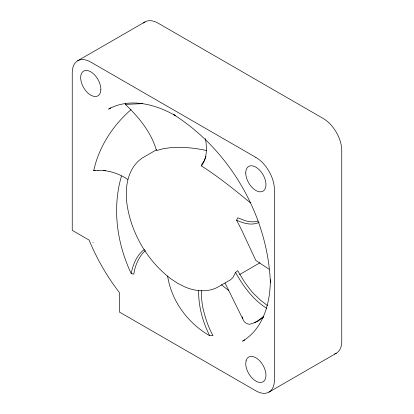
<?xml version="1.0" encoding="UTF-8"?>
<svg xmlns="http://www.w3.org/2000/svg" width="414" height="414" viewBox="0 0 414 414"><rect width="100%" height="100%" fill="white"/><g stroke="black" fill="none" stroke-linecap="round" stroke-linejoin="round"><path stroke-width="0.62" d="M201.349 290.576L201.318 292.512A60.408 29.254 70.6 0 0 202.72 307.028C204.956 316.933 208.019 326.739 212.977 335.65L209.681 335.733C187.899 323.199 171.468 301.076 167.618 276.066M198.673 290.644C198.373 306.293 202.694 321.813 209.681 335.733M145.511 250.605A60.408 37.338 73.2 0 0 142.25 253.823C137.691 259.692 134.788 266.802 133.826 274.171L131.238 273.633C132.847 264.541 136.76 255.164 144.32 249.471M121.499 175.981C111.987 208.242 116.965 243.541 131.238 273.633M98.139 170.325L93.714 170.677C98.884 146.825 112.825 125.494 131.109 109.591M250.558 202.912C234.707 189.938 218.763 176.944 201.442 165.942L201.934 164.094L204.081 160.984L205.427 158.003A60.408 35.294 46.5 0 0 205.96 156.383M267.537 305.599L260.53 300.217L252.809 292.765A60.408 24.923 61.3 0 1 243.701 280.651L237.698 270.647L235.576 272.469L232.844 277.716L230.505 279.807L218.219 286.897C207.895 292.765 195.139 291.384 184.613 286.793L177.875 283.414L170.739 278.715C146.898 260.447 130.664 232.326 126.762 202.544L126.26 194.016L126.705 186.491C127.988 175.081 133.173 163.339 143.415 157.336L156.611 149.718M269.059 269.219L255.826 260.468L241.698 230.158L236.601 220.181L237.724 217.769L245.533 220.791A60.408 27.614 51.3 0 0 254.796 221.769L258.098 221.055M206.534 150.499C195.139 148.041 183.423 146.846 171.763 147.539L163.608 148.616L156.502 150.582C151.312 132.32 138.845 117.281 125.364 104.385L125.851 103.34M201.442 165.942C207.331 158.205 206.917 147.72 205.489 138.612M263.806 316.234L255.805 322.237L249.88 324.265C246.666 324.234 244.006 322.252 242.935 319.241L225.035 282.99M263.563 317.176L258.134 321.078L254.382 322.413M77.661 60.786L145.045 21.885M110.848 107.806L108.613 109.094C129.903 97.3 155.757 104.281 175.603 115.729L173.311 114.393C229.842 150.003 267.78 215.715 270.352 282.477L270.347 279.823C270.337 302.737 263.449 328.618 242.599 341.157L244.829 339.868M239.551 274.585L260.033 262.761M268.955 392.115L336.339 353.214M259.148 222.328C251.883 225.873 243.494 223.41 236.601 220.181M93.714 170.677L95.158 170.552M125.364 104.385L142.426 103.64M97.952 170.356C108.582 170.107 119.087 173.58 127.874 179.469M103.619 170.325L105.482 170.542M92.86 242.252L93.16 242.423M266.735 308.321C253.063 299.788 243.303 286.348 235.576 272.469M228.74 290.55L221.293 284.713M242.293 316.793L242.816 318.63M334.517 354.006A26.206 15.132 60 0 0 341.762 341.214L341.762 150.587A26.206 15.132 60 0 0 323.236 118.492L158.148 23.184A26.206 15.132 60 0 0 143.446 23.065M100.871 89.315L100.53 92.141A14.293 8.254 60 0 1 93.383 96.265L90.764 95.153A14.293 8.254 60 0 1 80.658 77.646A14.293 8.254 60 0 1 90.764 71.813A14.293 8.254 60 0 1 100.871 89.315M246.087 360.765L245.745 363.585A14.293 8.254 60 0 0 255.852 381.092A14.293 8.254 60 0 0 265.959 375.255A14.293 8.254 60 0 0 255.852 357.748L253.239 356.635A14.293 8.254 60 0 0 246.087 360.765M255.852 157.398L90.764 62.084A26.206 15.132 60 0 0 72.238 72.786L72.238 230.344L89.082 240.068C96.829 258.797 107.055 276.516 119.403 292.589L119.403 312.037L255.852 390.816A26.206 15.132 60 0 0 274.384 380.119L274.384 189.493A26.206 15.132 60 0 0 255.852 157.398M245.745 172.959A14.293 8.254 60 0 0 260.908 191.822A14.293 8.254 60 0 0 260.908 171.603A14.293 8.254 60 0 0 245.745 172.959"/></g></svg>
